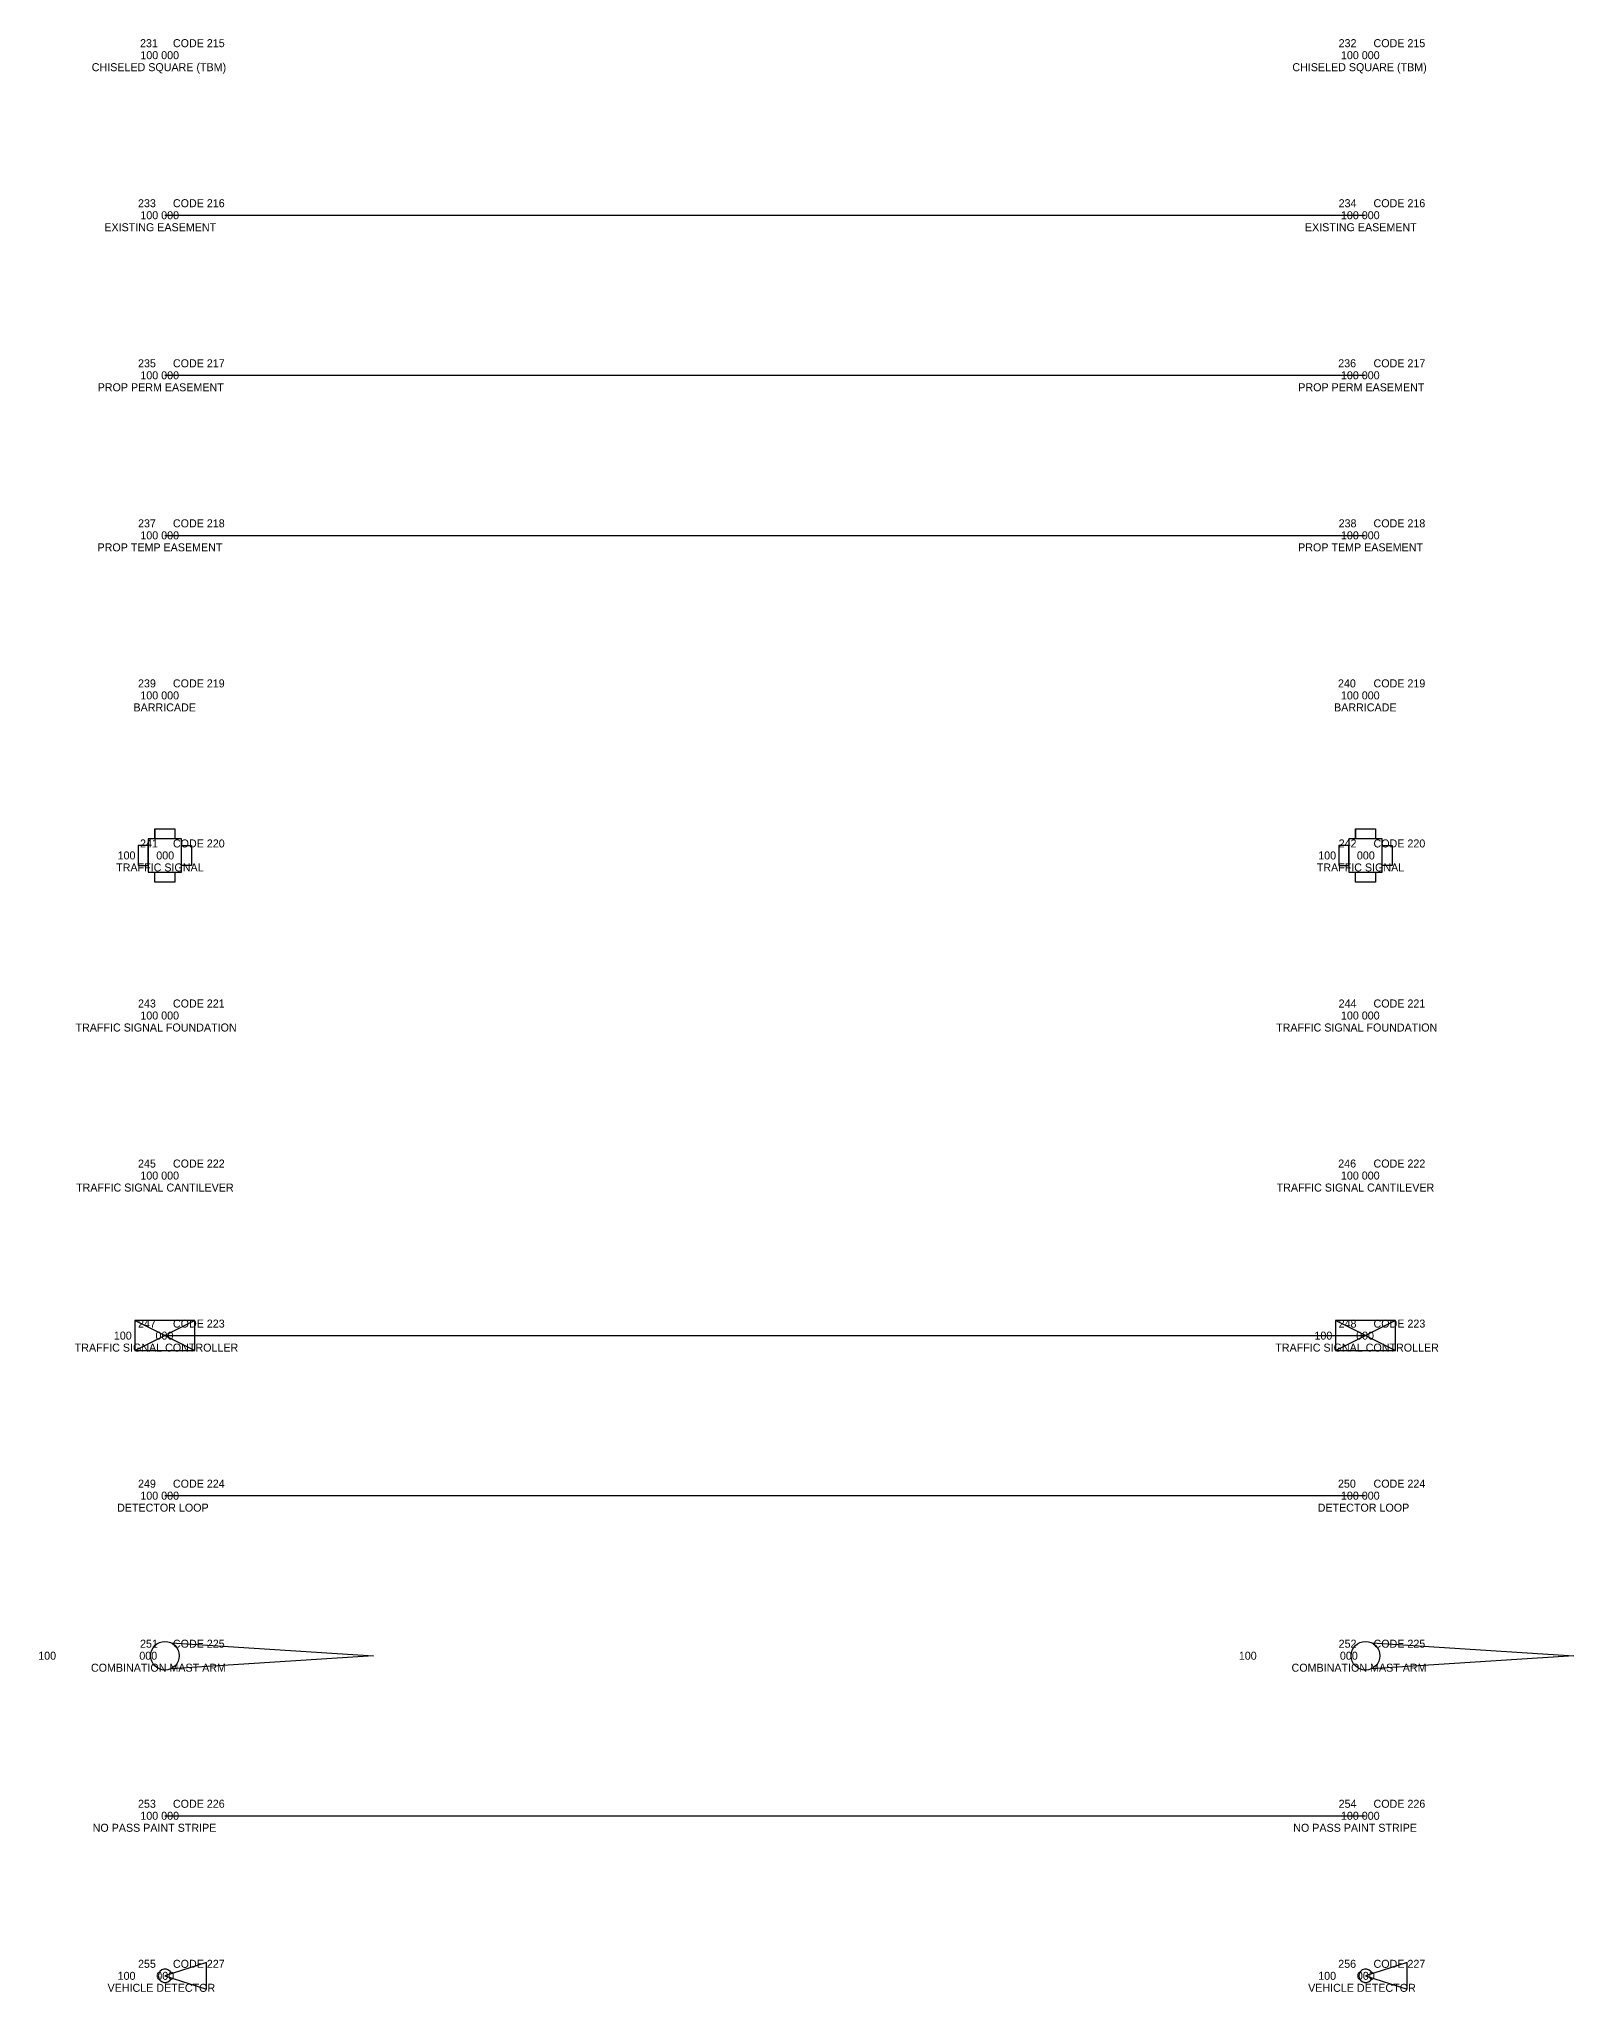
# Model space of a CAD drawing. Extents: x -12 to 6123, y -3 to 1005.
# Drawn here: x 684.3 to 876, y 498 to 742 of the extents above; entities that cross this region are included whole.
import ezdxf

# ---------------------------------------------------------------- set-up
doc = ezdxf.new("R2010")
doc.units = 0
for name, color, linetype in [('Design_EX_Roadway Profile', 7, 'Continuous'), ('ROW_EX_Easement', 7, 'Continuous'), ('ROW_PR_Permanent Easement', 7, 'Continuous'), ('ROW_PR_Temporary Easement', 7, 'Continuous'), ('Signals_EX_Above Ground', 7, 'Continuous'), ('Signals_EX_Detector Loop', 7, 'Continuous'), ('Signals_EX_Foundations', 7, 'Continuous'), ('Topo_Field Comments', 7, 'Continuous'), ('Topo_Guardrail', 7, 'Continuous'), ('Topo_PMK Solid Line', 7, 'Continuous'), ('Topo_Point Descriptions', 7, 'Continuous'), ('Topo_Point Elevations', 7, 'Continuous'), ('Topo_Point Numbers', 7, 'Continuous'), ('Topo_Utilities', 7, 'Continuous')]:
    doc.layers.add(name, color=color, linetype=linetype)

msp = doc.modelspace()

# ---------------------------------------------------------------- linework, layer by layer
at = {"layer": 'Design_EX_Roadway Profile'}
for p, q in [((700, 740), (700, 740)), ((850, 740), (850, 740))]:
    msp.add_line(p, q, dxfattribs=at)
at = {"layer": 'ROW_EX_Easement'}
for p, q in [((700, 720), (700, 720)), ((700, 720), (850, 720)), ((850, 720), (850, 720))]:
    msp.add_line(p, q, dxfattribs=at)
at = {"layer": 'ROW_PR_Permanent Easement'}
for p, q in [((700, 700), (700, 700)), ((700, 700), (850, 700)), ((850, 700), (850, 700))]:
    msp.add_line(p, q, dxfattribs=at)
at = {"layer": 'ROW_PR_Temporary Easement'}
for p, q in [((700, 680), (700, 680)), ((700, 680), (850, 680)), ((850, 680), (850, 680))]:
    msp.add_line(p, q, dxfattribs=at)
at = {"layer": 'Signals_EX_Above Ground'}
for p, q in [((700, 600), (700, 600)), ((850, 600), (850, 600)), ((700, 580), (850, 580)), ((726.04, 540), (700.76, 538.38)), ((700.77, 541.61), (726.04, 540)), ((876.04, 540), (850.76, 538.38)), ((850.77, 541.61), (876.04, 540))]:
    msp.add_line(p, q, dxfattribs=at)
for points in [[(696.25, 578.12), (703.75, 578.12), (703.75, 581.88), (696.25, 581.88)], [(696.25, 578.12), (700, 580), (696.25, 581.88)], [(700, 580), (703.75, 578.12), (703.75, 581.88)], [(846.25, 578.12), (853.75, 578.12), (853.75, 581.88), (846.25, 581.88)], [(846.25, 578.12), (850, 580), (846.25, 581.88)], [(850, 580), (853.75, 578.12), (853.75, 581.88)]]:
    msp.add_lwpolyline(points, close=True, dxfattribs=at)
for centre in [(700, 540), (850, 540)]:
    msp.add_circle(centre, 1.79, dxfattribs=at)
at = {"layer": 'Signals_EX_Detector Loop'}
for p, q in [((700, 560), (700, 560)), ((700, 560), (850, 560)), ((850, 560), (850, 560))]:
    msp.add_line(p, q, dxfattribs=at)
for points in [[(700, 500), (705.21, 498.34), (705.21, 501.66), (700, 500)], [(850, 500), (855.21, 498.34), (855.21, 501.66), (850, 500)]]:
    msp.add_lwpolyline(points, dxfattribs=at)
for centre in [(700.01, 500), (850.01, 500)]:
    msp.add_arc(centre, 0.84, 17.6932, 341.8607, dxfattribs=at)
at = {"layer": 'Signals_EX_Foundations'}
for p, q in [((700, 620), (700, 620)), ((850, 620), (850, 620))]:
    msp.add_line(p, q, dxfattribs=at)
at = {"layer": 'Topo_Guardrail'}
for p, q in [((700, 660), (700, 660)), ((850, 660), (850, 660))]:
    msp.add_line(p, q, dxfattribs=at)
at = {"layer": 'Topo_PMK Solid Line'}
for p, q in [((700, 520), (700, 520)), ((700, 520), (850, 520)), ((850, 520), (850, 520))]:
    msp.add_line(p, q, dxfattribs=at)
at = {"layer": 'Topo_Utilities'}
for points in [[(698.75, 643.33), (698.75, 642.08), (697.92, 642.08), (697.92, 641.25), (696.67, 641.25), (696.67, 638.75), (697.92, 638.75), (697.92, 641.25), (697.92, 637.92), (701.25, 637.92), (701.25, 636.67), (698.75, 636.67), (698.75, 637.92), (702.08, 637.92), (702.08, 641.25), (703.33, 641.25), (703.33, 638.75), (702.08, 638.75), (702.08, 642.08), (698.75, 642.08), (698.75, 643.33), (701.25, 643.33), (701.25, 642.08)], [(848.75, 643.33), (848.75, 642.08), (847.92, 642.08), (847.92, 641.25), (846.67, 641.25), (846.67, 638.75), (847.92, 638.75), (847.92, 641.25), (847.92, 637.92), (851.25, 637.92), (851.25, 636.67), (848.75, 636.67), (848.75, 637.92), (852.08, 637.92), (852.08, 641.25), (853.33, 641.25), (853.33, 638.75), (852.08, 638.75), (852.08, 642.08), (848.75, 642.08), (848.75, 643.33), (851.25, 643.33), (851.25, 642.08)]]:
    msp.add_lwpolyline(points, dxfattribs=at)

# ---------------------------------------------------------------- texts
at = {"layer": 'Topo_Field Comments'}
for s, p in [('CODE 215', (701, 741)), ('CODE 215', (851, 741)), ('CODE 216', (701, 721)), ('CODE 216', (851, 721)), ('CODE 217', (701, 701)), ('CODE 217', (851, 701)), ('CODE 218', (701, 681)), ('CODE 218', (851, 681)), ('CODE 219', (701, 661)), ('CODE 219', (851, 661)), ('CODE 220', (701, 641)), ('CODE 220', (851, 641)), ('CODE 221', (701, 621)), ('CODE 221', (851, 621)), ('CODE 222', (701, 601)), ('CODE 222', (851, 601)), ('CODE 223', (701, 581)), ('CODE 223', (851, 581)), ('CODE 224', (701, 561)), ('CODE 224', (851, 561)), ('CODE 225', (701, 541)), ('CODE 225', (851, 541)), ('CODE 226', (701, 521)), ('CODE 226', (851, 521)), ('CODE 227', (701, 501)), ('CODE 227', (851, 501))]:
    msp.add_text(s, height=1, dxfattribs=at).set_placement(p)
at = {"layer": 'Topo_Point Descriptions'}
for s, p in [('CHISELED SQUARE (TBM)', (690.86, 738)), ('CHISELED SQUARE (TBM)', (840.86, 738)), ('EXISTING EASEMENT', (692.43, 718)), ('EXISTING EASEMENT', (842.43, 718)), ('PROP PERM EASEMENT', (691.6, 698)), ('PROP PERM EASEMENT', (841.6, 698)), ('PROP TEMP EASEMENT', (691.58, 678)), ('PROP TEMP EASEMENT', (841.58, 678)), ('BARRICADE', (696.07, 658)), ('BARRICADE', (846.07, 658)), ('TRAFFIC SIGNAL', (693.91, 638)), ('TRAFFIC SIGNAL', (843.91, 638)), ('TRAFFIC SIGNAL FOUNDATION', (688.83, 618)), ('TRAFFIC SIGNAL FOUNDATION', (838.83, 618)), ('TRAFFIC SIGNAL CANTILEVER', (688.9, 598)), ('TRAFFIC SIGNAL CANTILEVER', (838.9, 598)), ('TRAFFIC SIGNAL CONTROLLER', (688.73, 578)), ('TRAFFIC SIGNAL CONTROLLER', (838.73, 578)), ('DETECTOR LOOP', (694.02, 558)), ('DETECTOR LOOP', (844.02, 558)), ('COMBINATION MAST ARM', (690.76, 538)), ('COMBINATION MAST ARM', (840.76, 538)), ('NO PASS PAINT STRIPE', (690.97, 518)), ('NO PASS PAINT STRIPE', (840.97, 518)), ('VEHICLE DETECTOR', (692.83, 498)), ('VEHICLE DETECTOR', (842.83, 498))]:
    msp.add_text(s, height=1, dxfattribs=at).set_placement(p)
at = {"layer": 'Topo_Point Elevations'}
for s, p in [('100 000', (696.93, 739.5)), ('100 000', (846.93, 739.5)), ('100 000', (696.93, 719.5)), ('100 000', (846.93, 719.5)), ('100 000', (696.93, 699.5)), ('100 000', (846.93, 699.5)), ('100 000', (696.93, 679.5)), ('100 000', (846.93, 679.5)), ('100 000', (696.93, 659.5)), ('100 000', (846.93, 659.5)), ('100       000', (694.09, 639.5)), ('100       000', (844.09, 639.5)), ('100 000', (696.93, 619.5)), ('100 000', (846.93, 619.5)), ('100 000', (696.93, 599.5)), ('100 000', (846.93, 599.5)), ('100        000', (693.62, 579.5)), ('100        000', (843.62, 579.5)), ('100 000', (696.93, 559.5)), ('100 000', (846.93, 559.5)), ('100                            000', (684.17, 539.5)), ('100                            000', (834.17, 539.5)), ('100 000', (696.93, 519.5)), ('100 000', (846.93, 519.5)), ('100       000', (694.09, 499.5)), ('100       000', (844.09, 499.5))]:
    msp.add_text(s, height=1, dxfattribs=at).set_placement(p)
at = {"layer": 'Topo_Point Numbers'}
for s, p in [('231', (696.89, 741)), ('232', (846.64, 741)), ('233', (696.64, 721)), ('234', (846.64, 721)), ('235', (696.64, 701)), ('236', (846.59, 701)), ('237', (696.64, 681)), ('238', (846.64, 681)), ('239', (696.64, 661)), ('240', (846.56, 661)), ('241', (696.89, 641)), ('242', (846.64, 641)), ('243', (696.64, 621)), ('244', (846.64, 621)), ('245', (696.64, 601)), ('246', (846.59, 601)), ('247', (696.64, 581)), ('248', (846.64, 581)), ('249', (696.64, 561)), ('250', (846.56, 561)), ('251', (696.89, 541)), ('252', (846.64, 541)), ('253', (696.64, 521)), ('254', (846.64, 521)), ('255', (696.64, 501)), ('256', (846.59, 501))]:
    msp.add_text(s, height=1, dxfattribs=at).set_placement(p)

doc.saveas('drawing.dxf')
